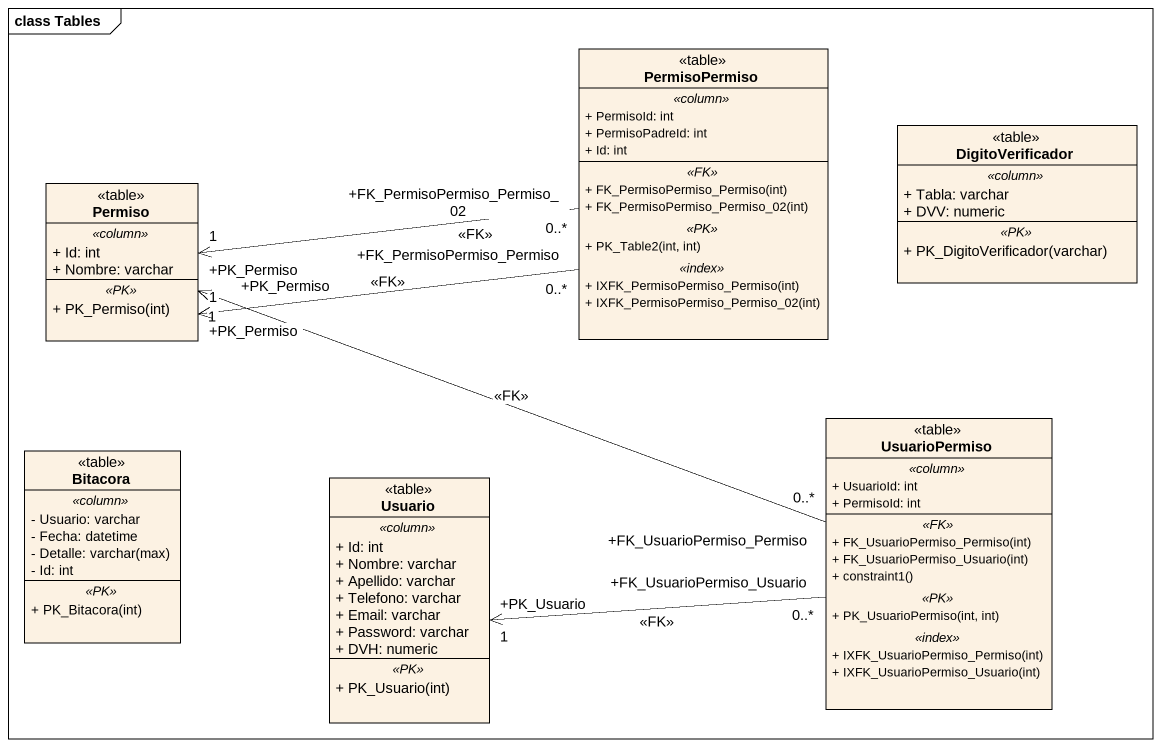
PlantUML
@startuml
mainframe class Tables
hide circle
hide empty members
skinparam classAttributeIconSize 0
class PermisoPermiso <<table>> {
  .. <<column>> ..
  + PermisoId: int
  + PermisoPadreId: int
  + Id: int
  .. <<FK>> ..
  + FK_PermisoPermiso_Permiso(int)
  + FK_PermisoPermiso_Permiso_02(int)
  .. <<PK>> ..
  + PK_Table2(int, int)
  .. <<index>> ..
  + IXFK_PermisoPermiso_Permiso(int)
  + IXFK_PermisoPermiso_Permiso_02(int)
}
class DigitoVerificador <<table>> {
  .. <<column>> ..
  + Tabla: varchar
  + DVV: numeric
  .. <<PK>> ..
  + PK_DigitoVerificador(varchar)
}
class Permiso <<table>> {
  .. <<column>> ..
  + Id: int
  + Nombre: varchar
  .. <<PK>> ..
  + PK_Permiso(int)
}
class UsuarioPermiso <<table>> {
  .. <<column>> ..
  + UsuarioId: int
  + PermisoId: int
  .. <<FK>> ..
  + FK_UsuarioPermiso_Permiso(int)
  + FK_UsuarioPermiso_Usuario(int)
  + constraint1()
  .. <<PK>> ..
  + PK_UsuarioPermiso(int, int)
  .. <<index>> ..
  + IXFK_UsuarioPermiso_Permiso(int)
  + IXFK_UsuarioPermiso_Usuario(int)
}
class Bitacora <<table>> {
  .. <<column>> ..
  - Usuario: varchar
  - Fecha: datetime
  {field} - Detalle: varchar(max)
  - Id: int
  .. <<PK>> ..
  + PK_Bitacora(int)
}
class Usuario <<table>> {
  .. <<column>> ..
  + Id: int
  + Nombre: varchar
  + Apellido: varchar
  + Telefono: varchar
  + Email: varchar
  + Password: varchar
  + DVH: numeric
  .. <<PK>> ..
  + PK_Usuario(int)
}
PermisoPermiso "+FK_PermisoPermiso_Permiso\n0..*" -left-> "+PK_Permiso\n1" Permiso : <<FK>>
PermisoPermiso "+FK_PermisoPermiso_Permiso_02\n0..*" -left-> "+PK_Permiso\n1" Permiso : <<FK>>
UsuarioPermiso "+FK_UsuarioPermiso_Permiso\n0..*" -left-> "+PK_Permiso\n1" Permiso : <<FK>>
UsuarioPermiso "+FK_UsuarioPermiso_Usuario\n0..*" -left-> "+PK_Usuario\n1" Usuario : <<FK>>
@enduml
